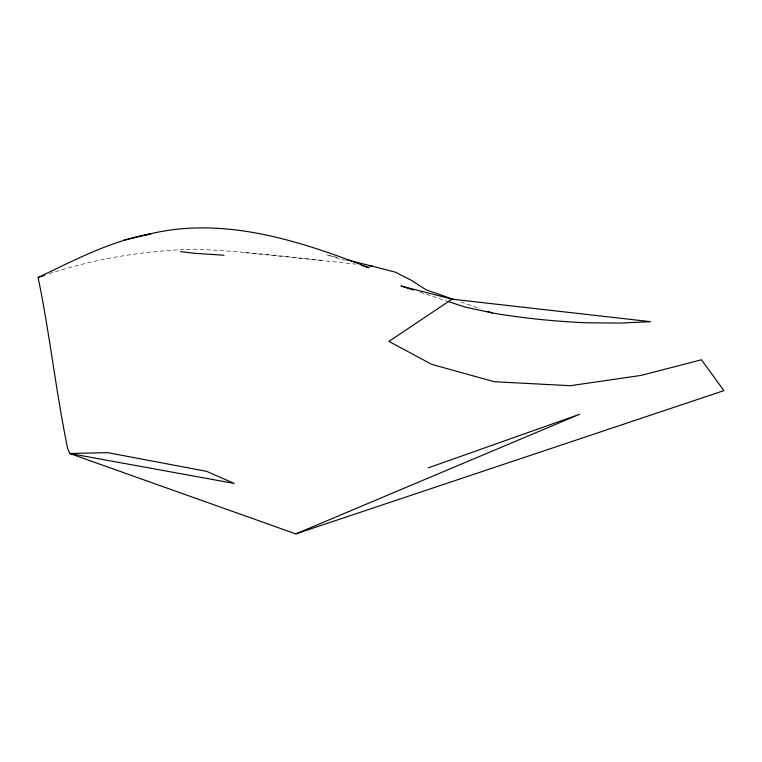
<?xml version="1.0" encoding="UTF-8"?>
<svg xmlns="http://www.w3.org/2000/svg" width="762" height="762" viewBox="0 0 762 762"><rect width="100%" height="100%" fill="white"/><g stroke="black" fill="none" stroke-linecap="round" stroke-linejoin="round"><path stroke-width="0.57" stroke-dasharray="3.81 2.86" d="M49.139 273.72C95.926 258.461 145.237 250.46 194.415 249.203C248.422 251.231 302.076 258.68 355.806 264.119M321.402 260.366L245.097 252.651M336.852 257.356L326.584 254.803L344.472 260.261M420.062 292.265L447.008 301.123M460.981 302L480.079 308.667"/><path stroke-width="1.14" d="M448.132 301.495L464.972 307.029L492.433 312.982A260.509 82.848 1.4 0 0 587.045 322.802L620.106 323.078L650.615 321.678L451.99 299.161L388.944 341.405L431.787 364.388L494.252 381.714L570.3 385.705L640.975 375.447L701.488 359.778L723.9 390.639L295.78 533.895L69.761 453.495L67.627 448.408C55.912 391.782 49.854 334.127 38.1 277.539C74.562 260.071 110.909 240.754 151.162 233.772L123.682 240.23M295.78 533.895L579.711 414.223L428.244 467.887M38.1 277.539L44.729 275.244M144.18 235.401C220.037 214.779 298.58 240.23 369.084 267.757L361.255 265.367M224.028 255.241L194.234 253.27L180.413 251.612M368.703 265.814L373.39 266.433L395.592 272.244L411.832 280.578L426.158 289.855L454.247 299.647M345.986 259.623L373.39 266.433M451.99 299.161L400.983 285.988L413.328 290.046M487.947 311.41L492.433 312.982M107.537 452.628L69.761 453.495L234.239 483.432L206.559 471.335L107.537 452.628"/></g></svg>
